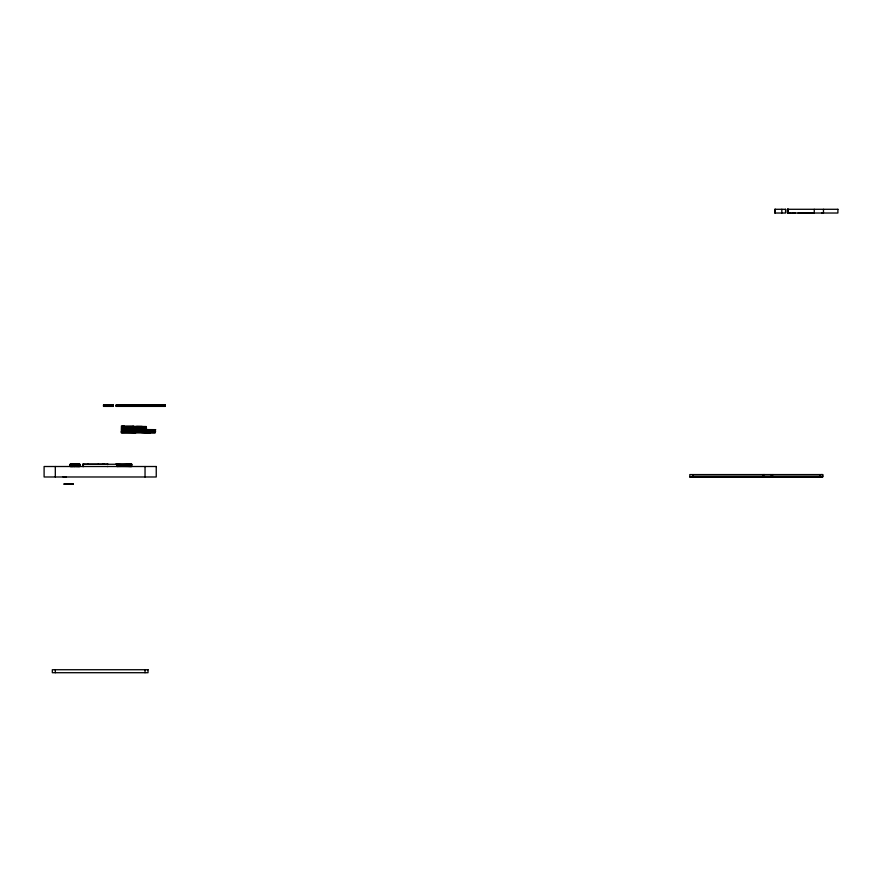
<?xml version="1.0" encoding="UTF-8"?>
<svg xmlns="http://www.w3.org/2000/svg" width="882" height="882" viewBox="0 0 882 882"><rect width="100%" height="100%" fill="white"/><g stroke="black" fill="none" stroke-linecap="round" stroke-linejoin="round"><path stroke-width="1.32" d="M146.28 426.535L121.22 426.215L124.726 426.315L122.091 426.425M132.322 429.986L142.211 430.162L135.85 430.306M146.125 427.274L145.828 427.053M146.125 428.013L145.828 427.792M132.653 426.436L133.711 426.326L125.498 426.447M136.478 426.425L142.211 426.447M137.824 428.123L146.533 427.946L121.22 427.704L142.211 427.946L136.611 428.454L141.208 428.74L121.264 428.674L123.149 428.873L146.533 428.663L138.242 428.387M762.401 474.615L763.349 474.714M773.095 474.615L771.276 474.714M773.095 476.853L770.813 476.953M773.095 476.953L772.378 476.953M822.829 474.737L691.984 474.737M689.779 476.831L691.268 476.831M133.711 427.34L137.052 427.329M762.037 476.853L762.665 476.853L762.037 476.953M83.779 464.252C81.541 463.921 84.055 468.75 82.897 464.241L98.475 464.241M102.588 464.263L103.723 464.241M87.781 464.252L88.2 464.263M83.338 464.263L83.437 466.512M107.957 466.49L107.24 466.49M772.853 474.714L770.328 474.615M790.989 213.025L788.199 213.025L788.199 209.288M792.742 213.025L795.255 213.025M798.1 213.025L800.955 213.025M801.771 213.025L807.118 213.025M807.703 213.025L810.36 213.025M810.657 213.025L814.262 213.025L814.262 209.288M821.815 213.025L823.468 213.025L823.468 209.288M113.282 404.882L103.525 404.882L103.547 406.382L113.282 406.382L113.315 404.882L113.194 406.382M165.221 404.882L116.115 404.882L116.115 406.382L165.221 406.382M145.398 429.578L155.728 429.655L146.478 429.732M116.589 464.263L115.862 464.263L117.174 464.263M98.156 464.241L107.747 464.263M70.207 464.263L70.152 466.512L70.097 464.263L79.898 464.263L79.931 466.512M131.848 464.263L82.743 464.263L82.743 466.512M107.24 464.241L108.034 464.252M82.897 466.512L83.68 466.49M763.349 474.615L764.716 474.615M762.665 474.703L763.768 474.703M763.768 476.864L762.401 476.953L764.22 476.953M770.813 476.853L772.643 476.953M62.964 476.831L66.415 476.831M691.268 476.986L820.999 476.986C823.777 478.408 823.678 473.215 820.999 474.582L689.801 474.582L689.878 476.986M63.956 483.931L73.393 483.931M63.956 484.196L73.393 484.196M690.176 476.986L822.829 476.831M136.06 429.854L146.533 430.151L121.22 430.14L132.322 430.306L132.322 428.817M136.06 431.364L146.533 431.673L121.22 431.662L142.211 431.684L135.85 431.827M819.863 474.582L819.863 476.831M788.243 209.288L788.243 213.025M787.78 209.288L787.78 213.025M787.571 209.288L787.571 213.025M781.827 209.288L781.827 213.025M775.19 209.288L775.19 213.025M774.98 209.288L774.98 213.025M692.756 474.582L692.756 476.831M164.791 404.882L164.857 406.382M164.691 404.882L164.669 406.382M164.482 404.882L164.482 406.382M164.295 404.882L164.295 406.382M164.096 404.882L164.096 406.382M163.898 404.882L163.898 406.382M163.688 404.882L163.688 406.382M163.479 404.882L163.479 406.382M163.258 404.882L163.258 406.382M163.038 404.882L163.038 406.382M162.795 404.882L162.795 406.382M162.542 404.882L162.542 406.382M162.277 404.882L162.277 406.382M162.001 404.882L162.001 406.382M161.671 404.882L161.671 406.382M161.307 404.882L161.307 406.382M160.943 404.882L160.943 406.382M160.546 404.882L160.546 406.382M160.138 404.882L160.138 406.382M159.708 404.882L159.708 406.382M159.267 404.882L159.267 406.382M158.804 404.882L158.804 406.382M158.33 404.882L158.33 406.382M157.834 404.882L157.834 406.382M157.327 404.882L157.327 406.382M156.809 404.882L156.809 406.382M156.279 404.882L156.279 406.382M155.739 404.882L155.739 406.382M155.199 404.882L155.199 406.382M154.681 404.882L154.681 406.382M154.174 404.882L154.174 406.382M153.677 404.882L153.677 406.382M153.214 404.882L153.214 406.382M152.762 404.882L152.762 406.382M152.332 404.882L152.332 406.382M151.925 404.882L151.925 406.382M151.55 404.882L151.55 406.382M151.197 404.882L151.197 406.382M150.888 404.882L150.888 406.382M150.59 404.882L150.59 406.382M150.337 404.882L150.337 406.382M150.127 404.882L150.127 406.382M149.962 404.882L149.962 406.382M149.708 404.882L149.83 406.382M149.587 406.382L149.587 404.882L149.356 406.382M149.234 404.882L149.234 406.382M149.124 404.882L149.003 406.382M148.893 404.882L148.771 406.382M148.65 404.882L148.65 406.382M148.408 404.882L148.529 406.382M148.253 404.882L148.253 406.382M148.044 404.882L148.044 406.382M147.823 404.882L147.823 406.382M147.614 404.882L147.614 406.382M147.404 404.882L147.404 406.382M147.195 404.882L147.195 406.382M146.963 404.882L146.963 406.382M146.732 404.882L146.732 406.382M146.478 404.882L146.478 406.382M146.203 404.882L146.203 406.382M145.905 404.882L145.905 406.382M145.585 404.882L145.585 406.382M145.232 404.882L145.232 406.382M145.034 466.512L145.034 476.986M145.034 669.725L145.034 672.712M144.857 404.882L144.857 406.382M144.428 404.882L144.428 406.382M143.843 404.882L143.843 406.382M143.226 404.882L143.226 406.382M142.597 404.882L142.597 406.382M141.958 404.882L141.958 406.382M141.307 404.882L141.307 406.382M140.646 404.882L140.646 406.382M139.984 404.882L139.984 406.382M139.312 404.882L139.312 406.382M138.628 404.882L138.628 406.382M137.945 404.882L137.945 406.382M137.25 404.882L137.25 406.382M137.008 426.998L137.008 428.498M136.556 404.882L136.556 406.382M135.85 404.882L135.85 406.382M135.144 404.882L135.144 406.382M134.505 404.882L134.505 406.382M133.888 404.882L133.888 406.382M133.281 404.882L133.281 406.382M132.664 404.882L132.664 406.382M132.057 404.882L132.057 406.382M131.771 464.263L131.738 466.512M131.44 404.882L131.44 406.382M131.484 464.263L131.484 466.512M131.22 464.263L131.22 466.512M131.087 464.263L131.109 466.512M130.823 404.882L130.823 406.382M130.911 464.263L130.911 466.512M130.723 464.263L130.723 466.512M130.525 464.263L130.525 466.512M130.316 464.263L130.316 466.512M130.194 404.882L130.194 406.382M130.106 464.263L130.106 466.512M129.886 464.263L129.886 466.512M129.566 404.882L129.566 406.382M129.654 464.263L129.654 466.512M129.422 464.263L129.422 466.512M129.169 464.263L129.169 466.512M128.937 404.882L128.937 406.382M128.904 464.263L128.904 466.512M128.629 464.263L128.629 466.512M128.298 404.882L128.298 406.382M128.287 464.263L128.287 466.512M127.934 464.263L127.934 466.512M127.658 404.882L127.658 406.382M127.559 464.263L127.559 466.512M127.173 464.263L127.173 466.512M127.008 404.882L127.008 406.382M126.754 464.263L126.754 466.512M126.358 404.882L126.358 406.382M126.335 464.263L126.335 466.512M125.883 464.263L125.883 466.512M125.718 404.882L125.718 406.382M125.42 464.263L125.42 466.512M125.178 404.882L125.178 406.382M124.946 464.263L124.946 466.512M124.726 404.882L124.715 406.382M124.527 404.882L124.638 406.382M124.406 404.882L124.406 406.382M124.461 464.263L124.461 466.512M124.208 404.882L124.263 406.382M124.075 404.882L124.075 406.382M123.866 404.882L123.932 406.382M123.954 464.263L123.954 466.512M123.645 404.882L123.645 406.382M123.436 464.263L123.436 466.512M122.907 464.263L122.907 466.512M122.73 404.882L122.73 406.382M122.366 464.263L122.366 466.512M121.859 404.882L121.859 406.382M121.826 464.263L121.826 466.512M121.297 464.263L121.297 466.512M121.043 404.882L121.043 406.382M120.79 464.263L120.79 466.512M120.305 464.263L120.305 466.512M120.283 404.882L120.283 406.382M119.831 464.263L119.831 466.512M119.588 404.882L119.588 406.382M119.379 464.263L119.379 466.512M118.949 404.882L118.949 406.382M118.96 464.263L118.96 466.512M118.552 464.263L118.552 466.512M118.386 404.882L118.386 406.382M118.177 464.263L118.177 466.512M117.89 404.882L117.89 406.382M117.824 464.263L117.824 466.512M117.482 404.882L117.482 406.382M117.504 464.263L117.504 466.512M117.218 464.263L117.218 466.512M117.141 404.882L117.141 406.382M116.854 404.882L116.821 406.382M116.964 464.263L116.964 466.512M116.7 404.882L116.611 406.382M116.534 404.882L116.49 406.382M116.413 404.882L116.336 406.382M113.039 404.882L113.028 406.382M112.907 404.882L112.896 406.382M112.753 406.382L112.598 404.882L112.477 406.382M112.234 404.882L112.345 406.382M112.113 404.882L112.113 406.382L111.849 404.882M111.705 404.882L111.705 406.382M111.551 404.882L111.551 406.382M111.397 404.882L111.397 406.382M111.231 404.882L111.231 406.382M111.055 404.882L111.055 406.382M110.867 404.882L110.867 406.382M110.691 404.882L110.603 406.382M110.437 404.882L110.426 406.382M110.316 404.882L110.316 406.382M110.14 404.882L110.14 406.382M109.996 404.882L109.875 406.382M109.644 404.882L109.754 406.382M109.511 404.882L109.467 406.382M109.313 404.882L109.324 406.382M109.081 404.882L109.125 406.382M109.037 404.882L108.927 406.382M108.861 404.882L108.784 406.382L108.574 404.882M108.464 404.882L108.464 406.382M108.199 404.882L108.332 406.382M108.045 404.882L108.045 406.382M107.869 404.882L107.869 406.382M107.747 404.882L107.615 406.382M107.483 404.882L107.483 406.382M107.328 404.882L107.328 406.382M107.174 404.882L107.174 406.382M107.009 404.882L107.009 406.382M106.832 404.882L106.832 406.382M106.634 404.882L106.634 406.382M106.446 404.882L106.446 406.382M106.259 404.882L106.259 406.382M106.083 404.882L106.083 406.382M105.917 404.882L105.917 406.382M105.752 404.882L105.597 406.382M105.454 404.882L105.454 406.382M105.322 404.882L105.322 406.382M105.201 404.882L105.201 406.382M105.013 404.882L105.013 406.382M104.848 404.882L104.704 406.382M104.561 404.882L104.561 406.382M104.44 404.882L104.319 406.382M104.208 404.882L104.131 406.382M104.043 406.382L103.977 404.882L103.789 406.382M103.602 404.882L103.58 406.382M79.854 464.263L79.865 466.512M79.601 464.263L79.656 466.512M79.435 464.263L79.314 466.512M79.193 464.263L79.193 466.512M79.082 464.263L78.972 466.512M78.851 464.263L78.851 466.512M78.73 464.263L78.608 466.512M78.465 464.263L78.465 466.512M78.322 464.263L78.322 466.512M78.178 464.263L78.178 466.512M78.024 464.263L77.848 466.512M77.682 464.263L77.682 466.512M77.495 464.263L77.495 466.512M77.318 464.263L77.318 466.512M77.197 464.263L77.197 466.512M76.943 464.263L76.943 466.512L76.767 464.263M76.624 464.263L76.624 466.512M76.502 464.263L76.502 466.512M76.37 464.263L76.271 466.512M76.006 464.263L76.039 466.512M75.951 464.263L75.83 466.512M75.709 464.263L75.665 466.512L75.488 464.263M75.411 464.263L75.312 466.512L75.202 464.263M75.091 464.263L74.959 466.512M74.816 464.263L74.816 466.512M74.661 464.263L74.661 466.512M74.375 464.263L74.496 466.512M74.242 464.263L74.242 466.512M74.099 464.263L74.099 466.512M73.956 464.263L73.956 466.512M73.625 464.263L73.801 466.512M73.449 464.263L73.449 466.512M73.261 464.263L73.261 466.512M73.063 464.263L73.063 466.512M72.886 464.263L72.699 466.512M72.533 464.263L72.533 466.512M72.379 464.263L72.379 466.512M72.225 464.263L72.225 466.512M72.081 464.263L72.081 466.512M71.817 464.263L71.949 466.512M71.64 464.263L71.64 466.512M71.475 464.263L71.475 466.512M71.321 464.263L71.321 466.512M71.056 464.263L71.188 466.512M70.946 464.263L70.946 466.512M70.836 466.512L70.747 464.263L70.593 466.512M70.417 464.263L70.472 466.512M55.312 466.512L55.312 476.986M55.312 669.725L55.312 672.712M121.451 429.347L146.533 429.413L121.451 429.347M146.445 430.857L142.686 431.077L155.728 431.155L121.22 431.155L146.445 430.857M141.329 432.401L150.083 432.676L141.329 432.401M125.498 427.946L133.711 427.814L125.498 427.946M155.155 432.742L122.267 432.83L121.22 432.764L136.06 432.61L121.22 432.202L155.155 432.742M141.837 430.901L126.027 430.901L141.837 430.901M785.531 209.288L775.035 209.288L775.058 213.025L785.531 213.025L785.586 209.288M837.9 209.288L787.428 209.288L787.417 213.025L837.9 213.025L837.9 209.288M156.246 466.512L44.1 466.512L44.1 476.986L156.246 476.986L156.246 466.512M148.022 669.725L52.325 669.725L52.325 672.712L148.022 672.712L148.022 669.725M103.889 464.263L103.282 464.263L103.889 464.241M165.166 406.382L165.155 404.882L165.11 406.382"/></g></svg>
